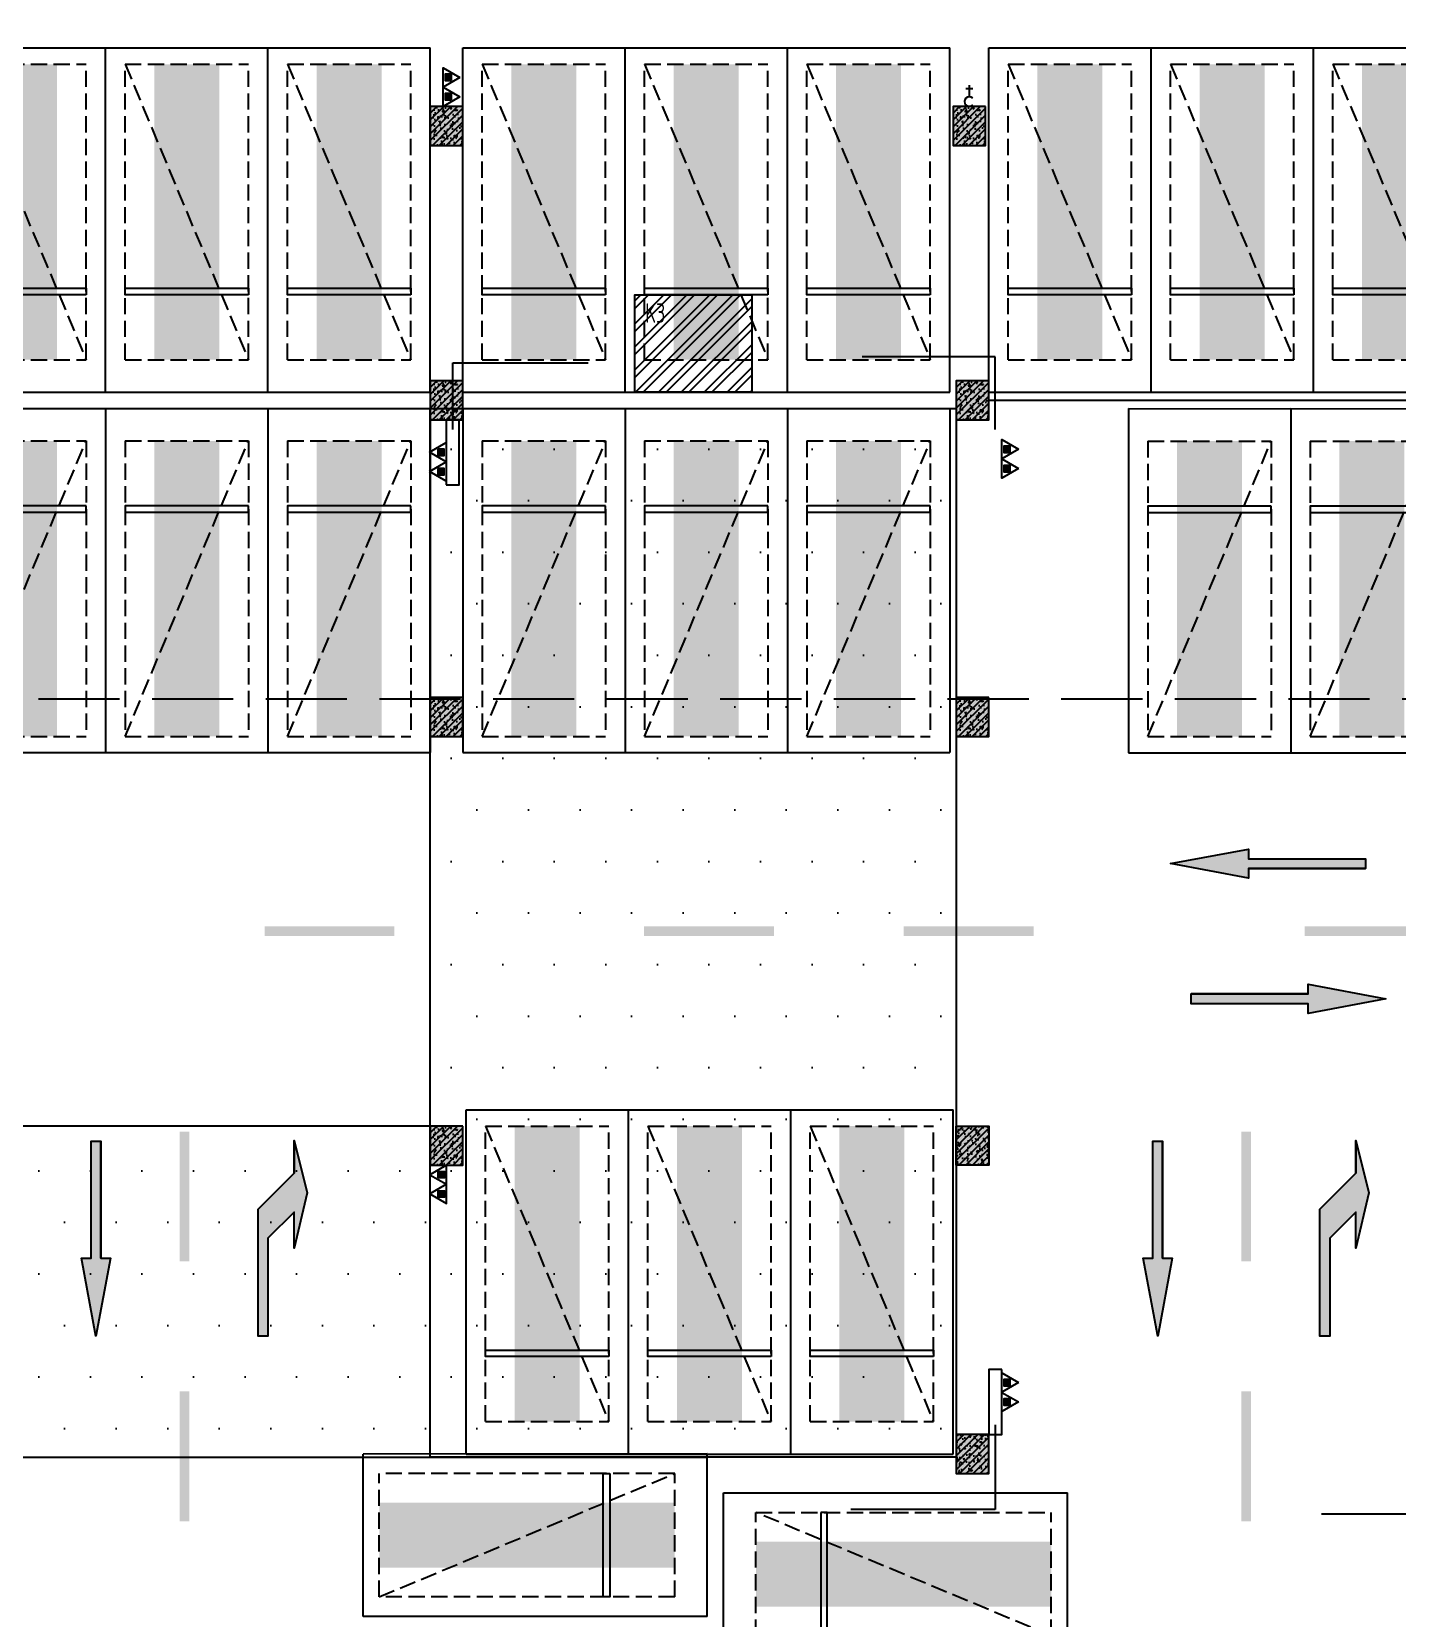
# Model space of a CAD drawing. Extents: x -1338203 to 1886333, y -783476 to 1038610.
# Drawn here: x 580519 to 601548, y 251370 to 275799 of the extents above; entities that cross this region are included whole.
import ezdxf

# ---------------------------------------------------------------- set-up
doc = ezdxf.new("R2010")
doc.units = 0
doc.header["$LTSCALE"] = 1000
doc.header["$MEASUREMENT"] = 0
doc.linetypes.add('$2$DASH', pattern=[0.35, 0.25, -0.1])
doc.linetypes.add('A-001-平面B2$0$__DASH', pattern=[0.35, 0.25, -0.1])
for name, color, linetype in [('$0$DIM_SYMB', 3, 'Continuous'), ('0A-P-PKNG-LINE', 9, 'Continuous'), ('0P-EQUIP-CW', 7, 'Continuous'), ('0P-PIPE-RW', 122, 'Continuous'), ('1-给排水', 4, 'Continuous'), ('A-001-平面参照B1$0$0A-ELEV-PATT', 8, 'Continuous'), ('A-001-平面参照B1$0$AUDIT_D_220531184525-2', 40, 'Continuous'), ('A-001-车位参照B1$0$A-001-车位参照B1$0$0A-P-PKNG-CAR(A)', 43, 'Continuous'), ('p-a-regular', 5, 'Continuous'), ('S001地下一墙柱$0$S001地下一墙柱$0$0S-CC-LINE', 52, 'Continuous'), ('S001地下一墙柱$0$S001地下一墙柱$0$0S-CW-HATCH', 251, 'Continuous'), ('S001地下一墙柱$0$S001地下一墙柱$0$0S-CW-HATCH-UP', 251, 'Continuous'), ('中心线', 42, 'Continuous'), ('地面指向箭头', 7, 'Continuous'), ('负一层消火栓$0$0P-ACC-FH', 7, 'Continuous'), ('负一层消火栓$0$0P-DIM-FH', 3, 'Continuous'), ('负一层消火栓$0$0P-EQUIP-FH', 7, 'Continuous')]:
    doc.layers.add(name, color=color, linetype=linetype)
doc.layers.add('AAD-A-PROOF', color=30, linetype='Continuous', plot=False)
doc.styles.add('探索者', font='TSSDENG', dxfattribs={"width": 0.7, "bigfont": 'TSSDCHN'})
pattern_1 = [(0, (-766365.4, -306889.1), (396.875, 793.75), [0, -793.75])]

# ---------------------------------------------------------------- blocks, each defined once
blk = doc.blocks.new('A-001-平面参照B1')
at = {"layer": 'A-001-平面参照B1$0$0A-ELEV-PATT'}
h = blk.add_hatch(dxfattribs=at)
h.set_pattern_fill('DOTS', color=256, scale=500)
h.set_pattern_definition(pattern_1)
h.paths.add_polyline_path([(-171609, -53040), (-175445, -53040), (-175445, -53040), (-179709, -53040), (-179709, -36890), (-171609, -36890)])
h = blk.add_hatch(dxfattribs=at)
h.set_pattern_fill('DOTS', color=256, scale=500)
h.set_pattern_definition(pattern_1)
h.paths.add_polyline_path([(-179709, -47940), (-186409, -47940), (-186409, -53040), (-179709, -53040)])
at = {"layer": 'A-001-平面参照B1$0$AUDIT_D_220531184525-2', "ltscale": 0.002}
for points in [[(-171109, -36765), (-163509, -36765)], [(-179709, -53040), (-175445, -53040)]]:
    blk.add_lwpolyline(points, dxfattribs=at)
for points in [[(-171609, -53040), (-175445, -53040), (-175445, -53040), (-179709, -53040), (-179709, -36890), (-171609, -36890)], [(-179709, -47940), (-186409, -47940), (-186409, -53040), (-179709, -53040)]]:
    blk.add_lwpolyline(points, close=True, dxfattribs=at)
blk = doc.blocks.new('S001地下一墙柱')
at = {"layer": 'S001地下一墙柱$0$S001地下一墙柱$0$0S-CW-HATCH'}
h = blk.add_hatch(color=256, dxfattribs=at)
h.dxf.hatch_style = 1
h.paths.add_polyline_path([(-179209, -32240), (-179709, -32240), (-179709, -32840), (-179209, -32840)])
h = blk.add_hatch(color=256, dxfattribs=at)
h.dxf.hatch_style = 1
h.paths.add_polyline_path([(-171159, -32240), (-171659, -32240), (-171659, -32840), (-171159, -32840)])
h = blk.add_hatch(color=256, dxfattribs=at)
h.dxf.hatch_style = 1
h.paths.add_polyline_path([(-179209, -36465), (-179709, -36465), (-179709, -37065), (-179209, -37065)])
h = blk.add_hatch(color=256, dxfattribs=at)
h.dxf.hatch_style = 1
h.paths.add_polyline_path([(-171109, -36465), (-171609, -36465), (-171609, -37065), (-171109, -37065)])
h = blk.add_hatch(color=256, dxfattribs=at)
h.dxf.hatch_style = 1
h.paths.add_polyline_path([(-179209, -41340), (-179709, -41340), (-179709, -41940), (-179209, -41940)])
h = blk.add_hatch(color=256, dxfattribs=at)
h.dxf.hatch_style = 1
h.paths.add_polyline_path([(-171109, -41340), (-171609, -41340), (-171609, -41940), (-171109, -41940)])
h = blk.add_hatch(color=256, dxfattribs=at)
h.dxf.hatch_style = 1
h.paths.add_polyline_path([(-179209, -47940), (-179709, -47940), (-179709, -48540), (-179209, -48540)])
h = blk.add_hatch(color=256, dxfattribs=at)
h.dxf.hatch_style = 1
h.paths.add_polyline_path([(-171609, -47940), (-171109, -47940), (-171109, -48540), (-171609, -48540)])
h = blk.add_hatch(color=256, dxfattribs=at)
h.dxf.hatch_style = 1
h.paths.add_polyline_path([(-171109, -52690), (-171609, -52690), (-171609, -53290), (-171109, -53290)])
at = {"layer": 'S001地下一墙柱$0$S001地下一墙柱$0$0S-CW-HATCH-UP'}
h = blk.add_hatch(dxfattribs=at)
h.set_pattern_fill('钢筋混凝土', color=256, scale=30)
h.set_pattern_definition([(45, (-146898.234, -23288.275), (-53.03301, 53.03301), []), (50, (-146898.23, -23288.28), (215.1781, -18.8256), [22.5, -247.5]), (355, (-146898.23, -23288.28), (-41.6254, 225.6576), [18, -198]), (100.4514, (-146880.3, -23289.84), (173.5528, 206.8319), [19.122, -210.3426]), (46.1842, (-146898.23, -23228.28), (320.1723, -49.6557), [33.75, -371.25]), (96.6356, (-146871.55, -23232.4), (280.3988, 292.2354), [28.683, -315.514]), (351.1842, (-146898.23, -23228.28), (280.3986, 292.2356), [27, -297]), (21, (-146868.23, -23243.28), (179.0721, -120.7857), [22.5, -247.5]), (326, (-146868.23, -23243.28), (72.9946, 217.545), [18, -198]), (71.4514, (-146853.31, -23253.34), (252.0668, 96.7591), [19.122, -210.3426]), (37.5, (-146898.23, -23288.275), (3.64796, 99.86816), [0, -195.6, 0, -201, 0, -198.75]), (7.5, (-146898.23, -23288.28), (78.92086, 118.3235), [0, -114.6, 0, -191.1, 0, -75.75]), (327.5, (-146965.13, -23288.275), (160.14673, -6.76646), [0, -75, 0, -234, 0, -310.5]), (317.5, (-146995.13, -23288.28), (174.95585, 30.0315), [0, -97.5, 0, -155.4, 0, -220.5])])
h.paths.add_polyline_path([(-179209, -32240), (-179709, -32240), (-179709, -32840), (-179209, -32840)])
h = blk.add_hatch(dxfattribs=at)
h.set_pattern_fill('钢筋混凝土', color=256, scale=30)
h.set_pattern_definition([(45, (-138848.22, -23288.27), (-53.03301, 53.03301), []), (50, (-138848.22, -23288.27), (215.1781, -18.8256), [22.5, -247.5]), (355, (-138848.22, -23288.27), (-41.6254, 225.6576), [18, -198]), (100.4514, (-138830.29, -23289.84), (173.5528, 206.8319), [19.122, -210.3426]), (46.1842, (-138848.22, -23228.27), (320.1723, -49.6557), [33.75, -371.25]), (96.6356, (-138821.54, -23232.4), (280.3988, 292.2354), [28.683, -315.514]), (351.1842, (-138848.22, -23228.27), (280.3986, 292.2356), [27, -297]), (21, (-138818.22, -23243.27), (179.0721, -120.7857), [22.5, -247.5]), (326, (-138818.22, -23243.27), (72.9946, 217.545), [18, -198]), (71.4514, (-138803.3, -23253.34), (252.0668, 96.7591), [19.122, -210.3426]), (37.5, (-138848.22, -23288.27), (3.64796, 99.86816), [0, -195.6, 0, -201, 0, -198.75]), (7.5, (-138848.22, -23288.27), (78.92086, 118.3235), [0, -114.6, 0, -191.1, 0, -75.75]), (327.5, (-138915.12, -23288.27), (160.14673, -6.76646), [0, -75, 0, -234, 0, -310.5]), (317.5, (-138945.12, -23288.27), (174.95585, 30.0315), [0, -97.5, 0, -155.4, 0, -220.5])])
h.paths.add_polyline_path([(-171159, -32240), (-171659, -32240), (-171659, -32840), (-171159, -32840)])
h = blk.add_hatch(dxfattribs=at)
h.set_pattern_fill('钢筋混凝土', color=256, scale=30)
h.set_pattern_definition([(45, (-146897.85, -27513.27), (-53.03301, 53.03301), []), (50, (-146897.85, -27513.27), (215.1781, -18.8256), [22.5, -247.5]), (355, (-146897.85, -27513.27), (-41.6254, 225.6576), [18, -198]), (100.4514, (-146879.92, -27514.84), (173.5528, 206.8319), [19.122, -210.3426]), (46.1842, (-146897.85, -27453.27), (320.1723, -49.6557), [33.75, -371.25]), (96.6356, (-146871.17, -27457.4), (280.3988, 292.2354), [28.683, -315.514]), (351.1842, (-146897.85, -27453.27), (280.3986, 292.2356), [27, -297]), (21, (-146867.85, -27468.27), (179.0721, -120.7857), [22.5, -247.5]), (326, (-146867.85, -27468.27), (72.9946, 217.545), [18, -198]), (71.4514, (-146852.93, -27478.34), (252.0668, 96.7591), [19.122, -210.3426]), (37.5, (-146897.85, -27513.27), (3.64796, 99.86816), [0, -195.6, 0, -201, 0, -198.75]), (7.5, (-146897.85, -27513.27), (78.92086, 118.3235), [0, -114.6, 0, -191.1, 0, -75.75]), (327.5, (-146964.75, -27513.27), (160.14673, -6.76646), [0, -75, 0, -234, 0, -310.5]), (317.5, (-146994.75, -27513.27), (174.95585, 30.0315), [0, -97.5, 0, -155.4, 0, -220.5])])
h.paths.add_polyline_path([(-179209, -36465), (-179709, -36465), (-179709, -37065), (-179209, -37065)])
h = blk.add_hatch(dxfattribs=at)
h.set_pattern_fill('钢筋混凝土', color=256, scale=30)
h.set_pattern_definition([(45, (-138798.064, -27513.31), (-53.03301, 53.03301), []), (50, (-138798.06, -27513.31), (215.1781, -18.8256), [22.5, -247.5]), (355, (-138798.06, -27513.31), (-41.6254, 225.6576), [18, -198]), (100.4514, (-138780.13, -27514.88), (173.5528, 206.8319), [19.122, -210.3426]), (46.1842, (-138798.06, -27453.3), (320.1723, -49.6557), [33.75, -371.25]), (96.6356, (-138771.38, -27457.45), (280.3988, 292.2354), [28.683, -315.514]), (351.1842, (-138798.06, -27453.3), (280.3986, 292.2356), [27, -297]), (21, (-138768.06, -27468.31), (179.0721, -120.7857), [22.5, -247.5]), (326, (-138768.06, -27468.31), (72.9946, 217.545), [18, -198]), (71.4514, (-138753.14, -27478.38), (252.0668, 96.7591), [19.122, -210.3426]), (37.5, (-138798.06, -27513.31), (3.64796, 99.86816), [0, -195.6, 0, -201, 0, -198.75]), (7.5, (-138798.06, -27513.31), (78.92086, 118.3235), [0, -114.6, 0, -191.1, 0, -75.75]), (327.5, (-138864.96, -27513.31), (160.14673, -6.76646), [0, -75, 0, -234, 0, -310.5]), (317.5, (-138894.96, -27513.31), (174.95585, 30.0315), [0, -97.5, 0, -155.4, 0, -220.5])])
h.paths.add_polyline_path([(-171109, -36465), (-171609, -36465), (-171609, -37065), (-171109, -37065)])
h = blk.add_hatch(dxfattribs=at)
h.set_pattern_fill('钢筋混凝土', color=256, scale=30)
h.set_pattern_definition([(45, (-146897.85, -32388.15), (-53.03301, 53.03301), []), (50, (-146897.85, -32388.15), (215.1781, -18.8256), [22.5, -247.5]), (355, (-146897.85, -32388.15), (-41.6254, 225.6576), [18, -198]), (100.4514, (-146879.92, -32389.72), (173.5528, 206.8319), [19.122, -210.3426]), (46.1842, (-146897.85, -32328.15), (320.1723, -49.6557), [33.75, -371.25]), (96.6356, (-146871.17, -32332.3), (280.3988, 292.2354), [28.683, -315.514]), (351.1842, (-146897.85, -32328.15), (280.3986, 292.2356), [27, -297]), (21, (-146867.85, -32343.15), (179.0721, -120.7857), [22.5, -247.5]), (326, (-146867.85, -32343.15), (72.9946, 217.545), [18, -198]), (71.4514, (-146852.93, -32353.22), (252.0668, 96.7591), [19.122, -210.3426]), (37.5, (-146897.85, -32388.15), (3.64796, 99.86816), [0, -195.6, 0, -201, 0, -198.75]), (7.5, (-146897.85, -32388.15), (78.92086, 118.3235), [0, -114.6, 0, -191.1, 0, -75.75]), (327.5, (-146964.75, -32388.15), (160.14673, -6.76646), [0, -75, 0, -234, 0, -310.5]), (317.5, (-146994.75, -32388.15), (174.95585, 30.0315), [0, -97.5, 0, -155.4, 0, -220.5])])
h.paths.add_polyline_path([(-179209, -41340), (-179709, -41340), (-179709, -41940), (-179209, -41940)])
h = blk.add_hatch(dxfattribs=at)
h.set_pattern_fill('钢筋混凝土', color=256, scale=30)
h.set_pattern_definition([(45, (-138798.064, -32388.19), (-53.03301, 53.03301), []), (50, (-138798.06, -32388.2), (215.1781, -18.8256), [22.5, -247.5]), (355, (-138798.06, -32388.2), (-41.6254, 225.6576), [18, -198]), (100.4514, (-138780.13, -32389.76), (173.5528, 206.8319), [19.122, -210.3426]), (46.1842, (-138798.06, -32328.2), (320.1723, -49.6557), [33.75, -371.25]), (96.6356, (-138771.38, -32332.33), (280.3988, 292.2354), [28.683, -315.514]), (351.1842, (-138798.06, -32328.2), (280.3986, 292.2356), [27, -297]), (21, (-138768.06, -32343.2), (179.0721, -120.7857), [22.5, -247.5]), (326, (-138768.06, -32343.2), (72.9946, 217.545), [18, -198]), (71.4514, (-138753.14, -32353.26), (252.0668, 96.7591), [19.122, -210.3426]), (37.5, (-138798.06, -32388.19), (3.64796, 99.86816), [0, -195.6, 0, -201, 0, -198.75]), (7.5, (-138798.06, -32388.19), (78.92086, 118.3235), [0, -114.6, 0, -191.1, 0, -75.75]), (327.5, (-138864.96, -32388.19), (160.14673, -6.76646), [0, -75, 0, -234, 0, -310.5]), (317.5, (-138894.96, -32388.19), (174.95585, 30.0315), [0, -97.5, 0, -155.4, 0, -220.5])])
h.paths.add_polyline_path([(-171109, -41340), (-171609, -41340), (-171609, -41940), (-171109, -41940)])
h = blk.add_hatch(dxfattribs=at)
h.set_pattern_fill('钢筋混凝土', color=256, scale=30)
h.set_pattern_definition([(45, (-146897.85, -38988.15), (-53.03301, 53.03301), []), (50, (-146897.85, -38988.15), (215.1781, -18.8256), [22.5, -247.5]), (355, (-146897.85, -38988.15), (-41.6254, 225.6576), [18, -198]), (100.4514, (-146879.92, -38989.72), (173.5528, 206.8319), [19.122, -210.3426]), (46.1842, (-146897.85, -38928.15), (320.1723, -49.6557), [33.75, -371.25]), (96.6356, (-146871.17, -38932.3), (280.3988, 292.2354), [28.683, -315.514]), (351.1842, (-146897.85, -38928.15), (280.3986, 292.2356), [27, -297]), (21, (-146867.85, -38943.15), (179.0721, -120.7857), [22.5, -247.5]), (326, (-146867.85, -38943.15), (72.9946, 217.545), [18, -198]), (71.4514, (-146852.93, -38953.22), (252.0668, 96.7591), [19.122, -210.3426]), (37.5, (-146897.85, -38988.15), (3.64796, 99.86816), [0, -195.6, 0, -201, 0, -198.75]), (7.5, (-146897.85, -38988.15), (78.92086, 118.3235), [0, -114.6, 0, -191.1, 0, -75.75]), (327.5, (-146964.75, -38988.15), (160.14673, -6.76646), [0, -75, 0, -234, 0, -310.5]), (317.5, (-146994.75, -38988.15), (174.95585, 30.0315), [0, -97.5, 0, -155.4, 0, -220.5])])
h.paths.add_polyline_path([(-179209, -47940), (-179709, -47940), (-179709, -48540), (-179209, -48540)])
h = blk.add_hatch(dxfattribs=at)
h.set_pattern_fill('钢筋混凝土', color=256, scale=30)
h.set_pattern_definition([(45, (-149397.85, -38987.96), (-53.033, 53.033), []), (50, (-149397.85, -38987.96), (215.178, -18.8256), [22.5, -247.5]), (355, (-149397.85, -38987.96), (-41.6254, 225.6576), [18, -198]), (100.4514, (-149379.92, -38989.53), (173.5528, 206.8319), [19.122, -210.3426]), (46.1842, (-149397.85, -38927.96), (320.1723, -49.6557), [33.75, -371.25]), (96.6356, (-149371.17, -38932.1), (280.399, 292.2354), [28.683, -315.514]), (351.1842, (-149397.85, -38927.96), (280.3986, 292.2356), [27, -297]), (21, (-149367.85, -38942.96), (179.0721, -120.7857), [22.5, -247.5]), (326, (-149367.85, -38942.96), (72.9946, 217.545), [18, -198]), (71.4514, (-149352.93, -38953.03), (252.0668, 96.7591), [19.122, -210.3426]), (37.5, (-149397.85, -38987.96), (3.64796, 99.86816), [0, -195.6, 0, -201, 0, -198.75]), (7.5, (-149397.85, -38987.96), (78.92086, 118.3235), [0, -114.6, 0, -191.1, 0, -75.75]), (327.5, (-149464.75, -38987.96), (160.14673, -6.76646), [0, -75, 0, -234, 0, -310.5]), (317.5, (-149494.75, -38987.96), (174.95585, 30.0315), [0, -97.5, 0, -155.4, 0, -220.5])])
h.paths.add_polyline_path([(-171609, -47940), (-171109, -47940), (-171109, -48540), (-171609, -48540)])
h = blk.add_hatch(dxfattribs=at)
h.set_pattern_fill('钢筋混凝土', color=256, scale=30)
h.set_pattern_definition([(45, (-138798.04, -60088.075), (-53.033, 53.03302), []), (50, (-138798.04, -60088.07), (215.17805, -18.8257), [22.5, -247.5]), (355, (-138798.04, -60088.07), (-41.6254, 225.6576), [18, -198]), (100.4514, (-138780.1, -60089.64), (173.5529, 206.8318), [19.122, -210.3426]), (46.1842, (-138798.04, -60028.07), (320.1723, -49.6558), [33.75, -371.25]), (96.6356, (-138771.36, -60032.2), (280.399, 292.2353), [28.683, -315.514]), (351.1842, (-138798.04, -60028.07), (280.3986, 292.2355), [27, -297]), (21, (-138768.04, -60043.07), (179.0721, -120.7857), [22.5, -247.5]), (326, (-138768.04, -60043.07), (72.9946, 217.545), [18, -198]), (71.4514, (-138753.11, -60053.14), (252.0668, 96.7591), [19.122, -210.3426]), (37.5, (-138798.04, -60088.075), (3.64798, 99.86816), [0, -195.6, 0, -201, 0, -198.75]), (7.5, (-138798.04, -60088.07), (78.9209, 118.3235), [0, -114.6, 0, -191.1, 0, -75.75]), (327.5, (-138864.94, -60088.075), (160.14673, -6.7665), [0, -75, 0, -234, 0, -310.5]), (317.5, (-138894.94, -60088.07), (174.95586, 30.03146), [0, -97.5, 0, -155.4, 0, -220.5])])
h.paths.add_polyline_path([(-171109, -52690), (-171609, -52690), (-171609, -53290), (-171109, -53290)])
at = {"layer": 'S001地下一墙柱$0$S001地下一墙柱$0$0S-CC-LINE'}
for points in [[(-179209, -32240), (-179709, -32240), (-179709, -32840), (-179209, -32840)], [(-171159, -32240), (-171659, -32240), (-171659, -32840), (-171159, -32840)], [(-179209, -36465), (-179709, -36465), (-179709, -37065), (-179209, -37065)], [(-171109, -36465), (-171609, -36465), (-171609, -37065), (-171109, -37065)], [(-179209, -41340), (-179709, -41340), (-179709, -41940), (-179209, -41940)], [(-171109, -41340), (-171609, -41340), (-171609, -41940), (-171109, -41940)], [(-179209, -47940), (-179709, -47940), (-179709, -48540), (-179209, -48540)], [(-171609, -47940), (-171109, -47940), (-171109, -48540), (-171609, -48540)], [(-171109, -52690), (-171609, -52690), (-171609, -53290), (-171109, -53290)]]:
    blk.add_lwpolyline(points, close=True, dxfattribs=at)
blk = doc.blocks.new('负一层消火栓$0$$TwtSys$00000546')
h = blk.add_hatch()
h.set_pattern_fill('ANSI31', color=256, scale=200, style=0)
h.set_pattern_definition([(45, (-38543.802, -6670.83), (-17.67767, 17.67767), [])])
h.paths.add_polyline_path([(-65, 174), (65, 174), (65, 44), (-65, 44)])
for points in [[(0, 344), (-198, 0), (198, 0)], [(-65, 174), (65, 174), (65, 44), (-65, 44)]]:
    blk.add_lwpolyline(points, close=True)
blk = doc.blocks.new('负一层消火栓')
at = {"layer": '负一层消火栓$0$0P-ACC-FH'}
blk.add_lwpolyline([(-179463, -38065), (-179263, -38065), (-179263, -37065), (-179463, -37065)], close=True, dxfattribs=at)
at = {"layer": '负一层消火栓$0$0P-ACC-FH', "elevation": 0}
blk.add_lwpolyline([(-170909, -51690), (-171109, -51690), (-171109, -52690), (-170909, -52690)], close=True, dxfattribs=at)
at = {"layer": '负一层消火栓$0$0P-DIM-FH'}
for p, q in [((-171008, -36096, 3000), (-173060, -36096, 3000)), ((-171008, -37217, 800), (-171008, -36096, 3000)), ((-179363, -37215), (-179363, -36190)), ((-179363, -36190), (-177278, -36190)), ((-171009, -52540, 0), (-171009, -53844, 0)), ((-171009, -53844, 0), (-173232, -53844, 0)), ((-163745, -53914, 0), (-165983, -53914, 0))]:
    blk.add_line(p, q, dxfattribs=at)
at = {"layer": '负一层消火栓$0$0P-EQUIP-FH'}
for p, xscale, yscale, zscale, rotation in [((-179511, -31794), -0.75, 0.75, 0.75, 270), ((-179511, -32091), -0.75, 0.75, 0.75, 270), ((-170908, -37519, 800), -0.75, 0.75, 0.75, 270), ((-179463, -37566, 800), -0.7500000000000013, 0.7500000000000013, 0.75, 90), ((-179463, -37863, 800), -0.7500000000000013, 0.7500000000000013, 0.75, 90), ((-170908, -37816, 800), -0.75, 0.75, 0.75, 270), ((-179459, -48689), 0.7500000000000011, 0.7500000000000011, 0.7500000000000011, 90), ((-179459, -48986), 0.7500000000000011, 0.7500000000000011, 0.7500000000000011, 90), ((-170909, -51891, 800), -0.75, 0.75, 0.75, 270), ((-170909, -52189, 800), -0.75, 0.75, 0.75, 270)]:
    blk.add_blockref('负一层消火栓$0$$TwtSys$00000546', p, dxfattribs=dict(at, xscale=xscale, yscale=yscale, zscale=zscale, rotation=rotation))
blk = doc.blocks.new('剖面位置')
at = {"layer": '$0$DIM_SYMB', "linetype": '$2$DASH', "ltscale": 5}
blk.add_lwpolyline([(13257, -41366), (-263305, -41366)], dxfattribs=at)
blk.add_lwpolyline([(13257, -41366), (-263305, -41366)], dxfattribs=at)
blk = doc.blocks.new('$TwtSys$00000320')
at = {"const_width": 20}
for points in [[(0, 0), (0, -121)], [(-37, -83), (37, -83)]]:
    blk.add_lwpolyline(points, dxfattribs=at)
blk = doc.blocks.new('A$Cee0fc4ce')
at = {"layer": '0P-PIPE-RW', "linetype": 'Continuous'}
blk.add_arc((-171409, -32165), 75, 45, 315, dxfattribs=at)
at = {"layer": '0P-EQUIP-CW', "xscale": 1.5, "yscale": 1.5, "zscale": 1.5, "rotation": 180}
blk.add_blockref('$TwtSys$00000320', (-171409, -32090), dxfattribs=at)
blk = doc.blocks.new('直行')
at = {"layer": '地面指向箭头'}
blk.add_hatch(color=251, dxfattribs=at).paths.add_polyline_path([(-29241, 4059962), (-29466, 4058762), (-29316, 4058762), (-29316, 4056961), (-29166, 4056961), (-29166, 4058762), (-29016, 4058762)])
at = {"layer": '地面指向箭头', "color": 251}
blk.add_lwpolyline([(-29316, 4058762), (-29316, 4056961), (-29316, 4058762), (-29316, 4058762), (-29466, 4058762), (-29241, 4059962), (-29016, 4058762), (-29166, 4058762), (-29166, 4056961), (-29316, 4056961), (-29316, 4056961)], dxfattribs=at)
blk = doc.blocks.new('左转或右转')
at = {"layer": '地面指向箭头'}
blk.add_hatch(color=251, dxfattribs=at).paths.add_polyline_path([(3221046, 2451667), (3221247, 2450864), (3221247, 2451366), (3221799, 2451918), (3221799, 2453874), (3221648, 2453874), (3221648, 2452369), (3221247, 2451968), (3221247, 2452519)])
at = {"layer": '地面指向箭头', "color": 251}
blk.add_lwpolyline([(3221247, 2450864), (3221046, 2451667), (3221247, 2452519), (3221247, 2451968), (3221648, 2452369), (3221648, 2453874), (3221799, 2453874), (3221799, 2451918), (3221247, 2451366), (3221247, 2450864), (3221247, 2451366)], dxfattribs=at)
blk = doc.blocks.new('A$C9cb663f1')
at = {"layer": '中心线', "color": 251, "const_width": 150}
for points in [[(171458, -99813), (173458, -99813)], [(177302, -99813), (179302, -99813)], [(181302, -99813), (183302, -99813)], [(187476, -99813), (189476, -99813)], [(170224, -102898), (170224, -104898)], [(186574, -102898), (186574, -104898)], [(170224, -106898), (170224, -108898)], [(186574, -106898), (186574, -108898)]]:
    blk.add_lwpolyline(points, dxfattribs=at)
at = {"layer": '地面指向箭头', "color": 251}
for p, rotation in [((4245373, -69531), 90), ((-3871234, -130095), 270), ((139621, 3953914), 180), ((155971, 3953914), 180)]:
    blk.add_blockref('直行', p, dxfattribs=dict(at, rotation=rotation))
at = {"layer": '地面指向箭头', "color": 251, "linetype": 'Continuous', "rotation": 180}
for p in [(3393159, 2347828), (3409509, 2347828)]:
    blk.add_blockref('左转或右转', p, dxfattribs=at)
blk = doc.blocks.new('JSK')
at = {"ltscale": 0.002}
h = blk.add_hatch(dxfattribs=at)
h.set_pattern_fill('金属', color=251, scale=100)
h.set_pattern_definition([(45, (31504.24, -294779.36), (-176.7767, 176.7767), []), (45, (31622.09, -294779.36), (-176.7767, 176.7767), [])])
h.paths.add_polyline_path([(34276, -23030), (34276, -24530), (32476, -24530), (32476, -23030)])
at = {"layer": '1-给排水', "color": 3, "elevation": -83150}
blk.add_lwpolyline([(34276, -23030), (34276, -24530), (32476, -24530), (32476, -23030)], close=True, dxfattribs=at)
at = {"layer": '1-给排水', "color": 3, "insert": (32637, -23162, -83150), "char_height": 300, "width": 106989.87, "attachment_point": 1, "style": '探索者'}
blk.add_mtext('K3', dxfattribs=at)
blk = doc.blocks.new('A-001-车位参照B1$0$A-001-车位参照B1$0$A-001-车位参照B1$0$ddd')
for p, q in [((0, 2500), (5300, 2500)), ((0, 2500), (0, 0)), ((5300, 2500), (5300, 0)), ((0, 0), (5300, 0))]:
    blk.add_line(p, q)
at = {"linetype": 'A-001-平面B2$0$__DASH'}
for p, q in [((500, 2200), (500, 300)), ((500, 2200), (5050, 2200)), ((5050, 2200), (5050, 300)), ((500, 300), (5050, 300))]:
    blk.add_line(p, q, dxfattribs=at)
blk.add_lwpolyline([(5050, 2200), (500, 300)], dxfattribs=at)
blk.add_lwpolyline([(1500, 300), (1500, 2200), (1600, 2200), (1600, 300)], close=True)
at = {"layer": 'p-a-regular', "ltscale": 0.002, "const_width": 1000}
blk.add_lwpolyline([(500, 1250), (5050, 1250)], dxfattribs=at)

msp = doc.modelspace()

# ---------------------------------------------------------------- block references
at = {"ltscale": 0.002}
for name, p in [('S001地下一墙柱', (766365.4, 306889.1)), ('负一层消火栓', (766365.4, 306889.1)), ('A$C9cb663f1', (412646.2, 361761.3))]:
    msp.add_blockref(name, p, dxfattribs=at)
for name, p in [('A-001-平面参照B1', (766365.4, 306889.1)), ('A$Cee0fc4ce', (766365.5, 306889.1))]:
    msp.add_blockref(name, p)
at = {"layer": '0A-P-PKNG-LINE'}
msp.add_blockref('JSK', (557330.7, 294779.4, 83150), dxfattribs=at)
at = {"layer": 'A-001-车位参照B1$0$A-001-车位参照B1$0$0A-P-PKNG-CAR(A)', "linetype": 'Continuous'}
for p, rotation in [((581656.9, 270249.1), 90.00272354060814), ((584156.9, 270249.1), 90.00272354060814), ((586656.9, 270249.1), 90.00272354060814), ((589656.7, 270249), 90.00272354060814), ((592156.7, 270249.1), 90.00272354060814), ((594656.7, 270249.1), 90.00272354060814), ((597756.7, 270249.1), 90.00272354060814), ((600256.7, 270249.1), 90.00272354060814), ((602756.7, 270249.1), 90.00272354060814), ((589707.1, 253898.9), 90.00272354060812), ((592207.1, 253899), 90.00272354060812), ((594707.1, 253899.1), 90.00272354060812), ((590920.7, 253899.4), 180.0027235406079)]:
    msp.add_blockref('A-001-车位参照B1$0$A-001-车位参照B1$0$A-001-车位参照B1$0$ddd', p, dxfattribs=dict(at, rotation=rotation))
at = {"layer": 'A-001-车位参照B1$0$A-001-车位参照B1$0$0A-P-PKNG-CAR(A)', "linetype": 'Continuous', "xscale": -1}
for p, rotation in [((581656.9, 269999.2), 89.99727645939184), ((584156.9, 269999.2), 89.99727645939184), ((586656.9, 269999.2), 89.99727645939184), ((589656.7, 269999.2), 89.99727645939184), ((592156.7, 269999.2), 89.99727645939184), ((594656.7, 269999.3), 89.99727645939184), ((599907.1, 269995), 89.99727645939184), ((602407.1, 269995), 89.99727645939184), ((591170.5, 253299.1), 179.9972764593919)]:
    msp.add_blockref('A-001-车位参照B1$0$A-001-车位参照B1$0$A-001-车位参照B1$0$ddd', p, dxfattribs=dict(at, rotation=rotation))
at = {"layer": 'AAD-A-PROOF'}
msp.add_blockref('剖面位置', (766365.4, 306889.1), dxfattribs=at)

doc.saveas('drawing.dxf')
